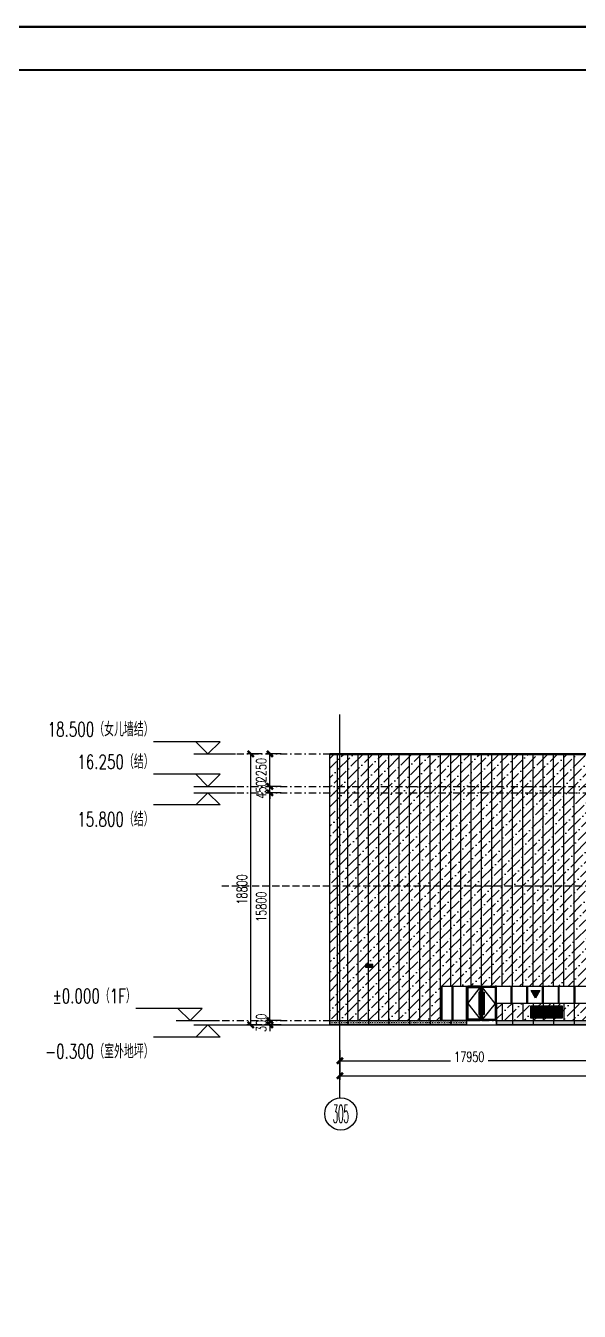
# Model space of a CAD drawing. Extents: x -2072575 to 87763, y 445513 to 805276.
# Drawn here: x -100541 to -62150, y 534688 to 623863 of the extents above; entities that cross this region are included whole.
import ezdxf
from ezdxf.enums import TextEntityAlignment as Align

# ---------------------------------------------------------------- set-up
doc = ezdxf.new("R2010")
doc.units = 0
doc.header["$LTSCALE"] = 1000
for name, pattern in [('__DASH', [0.35, 0.25, -0.1]), ('CENTER', [2, 1.25, -0.25, 0.25, -0.25]), ('DASHDOT', [1, 0.5, -0.25, 0, -0.25]), ('DOT', [0.25, 0, -0.25]), ('ZN-DASH', [0.35, 0.25, -0.1])]:
    doc.linetypes.add(name, pattern=pattern)
doc.layers.get('Defpoints').update_dxf_attribs({"color": 210})
for name, color, linetype in [('!ZN1-填充-8', 8, 'Continuous'), ('!ZN1-文字-7', 7, 'Continuous'), ('!ZN1-标注-173', 173, 'Continuous'), ('!ZN3-不锈钢板幕墙-7', 7, 'Continuous'), ('!ZN3-玻璃幕墙-4', 4, 'Continuous'), ('!ZN4-辅助材料-1', 1, 'Continuous'), ('0-cxFrame', 155, 'Continuous'), ('112铝材投影', 112, 'Continuous'), ('3符号', 3, 'Continuous'), ('3铝板幕墙', 3, 'Continuous'), ('4玻璃幕墙', 4, 'Continuous'), ('A-LIN-V', 9, 'Continuous'), ('A-云线', 50, 'Continuous'), ('AS-WALL', 40, 'Continuous'), ('DIM', 173, 'Continuous'), ('DOT', 8, 'DOT'), ('DOTE', 1, 'CENTER'), ('IE-填充-JYZS', 7, 'Continuous'), ('压型钢板', 23, 'Continuous')]:
    doc.layers.add(name, color=color, linetype=linetype)
doc.layers.add('0-cxText', color=131, linetype='Continuous', lineweight=25)
doc.layers.add('A-加建区域', color=47, linetype='Continuous', plot=False)
doc.styles.add('_TCH_AXIS', font='COMPLEX', dxfattribs={"bigfont": 'GBCBIG'})
doc.styles.add('cx_tuming', font='simhei.ttf')
doc.styles.add('cx_tuqian1', font='')
doc.styles.add('DHTEXT-1', font='romans.shx', dxfattribs={"width": 0.7, "bigfont": 'chinese.shx'})
doc.styles.add('卓越符号', font='ROMANS.shx', dxfattribs={"width": 0.7, "bigfont": 'CHINESE.shx'})
doc.styles.add('样式 1', font='romans.shx', dxfattribs={"width": 0.7, "bigfont": 'chinese.shx'})
doc.styles.add('黑体', font='simhei.ttf', dxfattribs={"height": 12})
doc.styles.get('cx_tuqian1').set_extended_font_data('SimSun')
doc.dimstyles.new('ZN280', dxfattribs={"dimscale": 280, "dimtxt": 2.5, "dimasz": 1.5, "dimexe": 1, "dimexo": 2, "dimgap": 0.9, "dimtad": 1, "dimdec": 0, "dimdsep": 46, "dimtxsty": 'DHTEXT-1', "dimblk": 'ARCHTICK', "dimcen": 2.5, "dimclrd": 173, "dimclre": 173, "dimclrt": 7, "dimazin": 2, "dimtfac": 1, "dimtdec": 0, "dimtix": 1, "dimtmove": 2, "dimatfit": 3, "dimfxl": 0, "dimarcsym": 0})
pattern_1 = [(45, (-14672.3, 0), (252.5697, 926.0889), [1190.625, -238.125, 0, -238.125])]

# ---------------------------------------------------------------- blocks, each defined once
blk = doc.blocks.new('_ArchTick')
at = {"color": 0, "linetype": 'ByBlock', "const_width": 0.4}
blk.add_lwpolyline([(-0.5, -0.5), (0.5, 0.5)], dxfattribs=at)
blk = doc.blocks.new('*D1062')
at = {"layer": 'Defpoints', "color": 0, "ltscale": 2800, "transparency": 16777216}
for p in [(-6186, 18500), (-4853, 18500), (-4853, -300)]:
    blk.add_point(p, dxfattribs=at)
at = {"layer": 'DIM', "color": 173, "linetype": 'ByBlock', "lineweight": -2, "ltscale": 2800, "transparency": 16777216}
for p, q in [((-5413, 18500), (-6466, 18500)), ((-6186, -300), (-6186, 18500)), ((-5413, -300), (-6466, -300))]:
    blk.add_line(p, q, dxfattribs=at)
at = {"layer": 'DIM', "color": 173, "lineweight": -2, "ltscale": 2800, "transparency": 16777216, "xscale": 420, "yscale": 420, "zscale": 420}
for p, rotation in [((-6186, 18500), 90), ((-6186, -300), 270)]:
    blk.add_blockref('_ArchTick', p, dxfattribs=dict(at, rotation=rotation))
at = {"layer": 'DIM', "color": 7, "ltscale": 2800, "transparency": 16777216, "insert": (-6788, 9100), "char_height": 700, "attachment_point": 5, "rotation": 90, "style": 'DHTEXT-1'}
blk.add_mtext('18800', dxfattribs=at)
blk = doc.blocks.new('*D1063')
at = {"layer": 'Defpoints', "color": 0, "ltscale": 2800, "transparency": 16777216}
for p in [(-3518, 0), (-4851, 0), (-3518, -300)]:
    blk.add_point(p, dxfattribs=at)
at = {"layer": 'DIM', "color": 173, "linetype": 'ByBlock', "lineweight": -2, "ltscale": 2800, "transparency": 16777216}
for p, q in [((-4851, 0), (-4851, 420)), ((-4078, 0), (-5131, 0)), ((-4078, -300), (-5131, -300)), ((-4851, -300), (-4851, 0)), ((-4851, -300), (-4851, -720))]:
    blk.add_line(p, q, dxfattribs=at)
at = {"layer": 'DIM', "color": 173, "lineweight": -2, "ltscale": 2800, "transparency": 16777216, "xscale": 420, "yscale": 420, "zscale": 420}
for p, rotation in [((-4851, 0), 270), ((-4851, -300), 90)]:
    blk.add_blockref('_ArchTick', p, dxfattribs=dict(at, rotation=rotation))
at = {"layer": 'DIM', "color": 7, "ltscale": 2800, "transparency": 16777216, "insert": (-5453, -150), "char_height": 700, "attachment_point": 5, "rotation": 90, "style": 'DHTEXT-1'}
blk.add_mtext('300', dxfattribs=at)
blk = doc.blocks.new('*D1064')
at = {"layer": 'Defpoints', "color": 0, "ltscale": 2800, "transparency": 16777216}
for p in [(-4851, 15800), (-3518, 15800), (-3518, 0)]:
    blk.add_point(p, dxfattribs=at)
at = {"layer": 'DIM', "color": 173, "linetype": 'ByBlock', "lineweight": -2, "ltscale": 2800, "transparency": 16777216}
for p, q in [((-4078, 15800), (-5131, 15800)), ((-4851, 0), (-4851, 15800)), ((-4078, 0), (-5131, 0))]:
    blk.add_line(p, q, dxfattribs=at)
at = {"layer": 'DIM', "color": 173, "lineweight": -2, "ltscale": 2800, "transparency": 16777216, "xscale": 420, "yscale": 420, "zscale": 420}
for p, rotation in [((-4851, 15800), 90), ((-4851, 0), 270)]:
    blk.add_blockref('_ArchTick', p, dxfattribs=dict(at, rotation=rotation))
at = {"layer": 'DIM', "color": 7, "ltscale": 2800, "transparency": 16777216, "insert": (-5453, 7900), "char_height": 700, "attachment_point": 5, "rotation": 90, "style": 'DHTEXT-1'}
blk.add_mtext('15800', dxfattribs=at)
blk = doc.blocks.new('*D1065')
at = {"layer": 'Defpoints', "color": 0, "ltscale": 2800, "transparency": 16777216}
for p in [(-4851, 16250), (-3518, 16250), (-3518, 15800)]:
    blk.add_point(p, dxfattribs=at)
at = {"layer": 'DIM', "color": 173, "linetype": 'ByBlock', "lineweight": -2, "ltscale": 2800, "transparency": 16777216}
for p, q in [((-4078, 16250), (-5131, 16250)), ((-4851, 16250), (-4851, 16670)), ((-4851, 15800), (-4851, 16250)), ((-4078, 15800), (-5131, 15800)), ((-4851, 15800), (-4851, 15380))]:
    blk.add_line(p, q, dxfattribs=at)
at = {"layer": 'DIM', "color": 173, "lineweight": -2, "ltscale": 2800, "transparency": 16777216, "xscale": 420, "yscale": 420, "zscale": 420}
for p, rotation in [((-4851, 16250), 270), ((-4851, 15800), 90)]:
    blk.add_blockref('_ArchTick', p, dxfattribs=dict(at, rotation=rotation))
at = {"layer": 'DIM', "color": 7, "ltscale": 2800, "transparency": 16777216, "insert": (-5453, 16025), "char_height": 700, "attachment_point": 5, "rotation": 90, "style": 'DHTEXT-1'}
blk.add_mtext('450', dxfattribs=at)
blk = doc.blocks.new('*D1066')
at = {"layer": 'Defpoints', "color": 0, "ltscale": 2800, "transparency": 16777216}
for p in [(-4851, 18500), (-3518, 18500), (-3518, 16250)]:
    blk.add_point(p, dxfattribs=at)
at = {"layer": 'DIM', "color": 173, "linetype": 'ByBlock', "lineweight": -2, "ltscale": 2800, "transparency": 16777216}
for p, q in [((-4078, 18500), (-5131, 18500)), ((-4851, 16250), (-4851, 18500)), ((-4078, 16250), (-5131, 16250))]:
    blk.add_line(p, q, dxfattribs=at)
at = {"layer": 'DIM', "color": 173, "lineweight": -2, "ltscale": 2800, "transparency": 16777216, "xscale": 420, "yscale": 420, "zscale": 420}
for p, rotation in [((-4851, 18500), 90), ((-4851, 16250), 270)]:
    blk.add_blockref('_ArchTick', p, dxfattribs=dict(at, rotation=rotation))
at = {"layer": 'DIM', "color": 7, "ltscale": 2800, "transparency": 16777216, "insert": (-5453, 17375), "char_height": 700, "attachment_point": 5, "rotation": 90, "style": 'DHTEXT-1'}
blk.add_mtext('2250', dxfattribs=at)
blk = doc.blocks.new('*D1067')
at = {"layer": 'Defpoints', "color": 0, "ltscale": 2800, "transparency": 16777216}
for p in [(0, -2527), (71800, -2527), (71800, -3824)]:
    blk.add_point(p, dxfattribs=at)
at = {"layer": 'DIM', "color": 173, "linetype": 'ByBlock', "lineweight": -2, "ltscale": 2800, "transparency": 16777216}
for p, q in [((0, -3087), (0, -4104)), ((71800, -3087), (71800, -4104)), ((0, -3824), (34551, -3824)), ((71800, -3824), (37249, -3824))]:
    blk.add_line(p, q, dxfattribs=at)
at = {"layer": 'DIM', "color": 173, "lineweight": -2, "ltscale": 2800, "transparency": 16777216, "xscale": 420, "yscale": 420, "zscale": 420, "rotation": 180}
blk.add_blockref('_ArchTick', (0, -3824), dxfattribs=at)
at = {"layer": 'DIM', "color": 173, "lineweight": -2, "ltscale": 2800, "transparency": 16777216, "xscale": 420, "yscale": 420, "zscale": 420}
blk.add_blockref('_ArchTick', (71800, -3824), dxfattribs=at)
at = {"layer": 'DIM', "color": 7, "ltscale": 2800, "transparency": 16777216, "insert": (35900, -3549), "char_height": 700, "attachment_point": 5, "style": 'DHTEXT-1'}
blk.add_mtext('71800', dxfattribs=at)
blk = doc.blocks.new('*D1057')
at = {"layer": 'Defpoints', "color": 0, "ltscale": 2800, "transparency": 16777216}
for p in [(0, -1487), (17950, -1487), (17950, -2784)]:
    blk.add_point(p, dxfattribs=at)
at = {"layer": 'DIM', "color": 173, "linetype": 'ByBlock', "lineweight": -2, "ltscale": 2800, "transparency": 16777216}
for p, q in [((0, -2047), (0, -3064)), ((17950, -2047), (17950, -3064)), ((0, -2784), (7661, -2784)), ((17950, -2784), (10289, -2784))]:
    blk.add_line(p, q, dxfattribs=at)
at = {"layer": 'DIM', "color": 173, "lineweight": -2, "ltscale": 2800, "transparency": 16777216, "xscale": 420, "yscale": 420, "zscale": 420, "rotation": 180}
blk.add_blockref('_ArchTick', (0, -2784), dxfattribs=at)
at = {"layer": 'DIM', "color": 173, "lineweight": -2, "ltscale": 2800, "transparency": 16777216, "xscale": 420, "yscale": 420, "zscale": 420}
blk.add_blockref('_ArchTick', (17950, -2784), dxfattribs=at)
at = {"layer": 'DIM', "color": 7, "ltscale": 2800, "transparency": 16777216, "insert": (8975, -2509), "char_height": 700, "attachment_point": 5, "style": 'DHTEXT-1'}
blk.add_mtext('17950', dxfattribs=at)
blk = doc.blocks.new('卓越-轴号')
blk.add_circle((0, 0), 4)
at = {"color": 0, "style": '_TCH_AXIS', "width": 1.041667, "flags": 8}
blk.add_attdef('A', text='', height=4.48, dxfattribs=at).set_placement((-2, -2.24), (2, -2.24), align=Align.FIT)
blk = doc.blocks.new('*U137')
at = {"ltscale": 10}
blk.add_line((3.48, 0), (-6.85, 0), dxfattribs=at)
blk.add_lwpolyline([(3, 3), (0, 0), (-3, 3), (13.45, 3)])
at = {"color": 0, "style": '卓越符号', "width": 0.7, "flags": 8}
blk.add_attdef('±0.000', text='', height=3.5, dxfattribs=at).set_placement((13.45, 4.35), align=Align.RIGHT)
blk = doc.blocks.new('*U138')
at = {"ltscale": 10}
blk.add_line((3.48, 0), (-6.85, 0), dxfattribs=at)
blk.add_lwpolyline([(3, -3), (0, 0), (-3, -3), (13.45, -3)])
at = {"color": 0, "style": '卓越符号', "width": 0.7, "flags": 8}
blk.add_attdef('±0.000', text='', height=3.5, dxfattribs=at).set_placement((13.45, -7.85), align=Align.RIGHT)
blk = doc.blocks.new('*U119')
at = {"layer": '!ZN3-不锈钢板幕墙-7', "ltscale": 10}
for points in [[(843, 435), (883, 435), (883, 1965), (843, 1965)], [(1223, 435), (1183, 435), (1183, 1965), (1223, 1965)]]:
    blk.add_lwpolyline(points, close=True, dxfattribs=at)
at = {"layer": '!ZN3-玻璃幕墙-4', "color": 7, "linetype": 'ZN-DASH', "ltscale": 500}
for p, q in [((80, 1200), (953, 2300)), ((1987, 1200), (1113, 2300))]:
    blk.add_line(p, q, dxfattribs=at)
at = {"layer": '!ZN3-玻璃幕墙-4', "color": 7, "ltscale": 10}
for p, q in [((80, 1200), (953, 100)), ((1987, 1200), (1113, 100))]:
    blk.add_line(p, q, dxfattribs=at)
at = {"layer": '!ZN3-玻璃幕墙-4', "ltscale": 10}
for points in [[(80, 0), (0, 0), (0, 2400), (80, 2400)], [(80, 2300), (953, 2300), (953, 2400), (80, 2400)], [(1033, 0), (953, 0), (953, 2400), (1033, 2400)], [(1113, 0), (1033, 0), (1033, 2400), (1113, 2400)], [(1987, 2300), (1113, 2300), (1113, 2400), (1987, 2400)], [(1987, 0), (2067, 0), (2067, 2400), (1987, 2400)], [(80, 0), (953, 0), (953, 100), (80, 100)], [(1987, 0), (1113, 0), (1113, 100), (1987, 100)]]:
    blk.add_lwpolyline(points, close=True, dxfattribs=at)
blk = doc.blocks.new('消防救援口标识')
blk.add_wipeout([(0, 0), (-150, 260), (150, 260)]).dxf.layer = '!ZN1-标注-173'
at = {"layer": '!ZN1-填充-8'}
h = blk.add_hatch(color=252, dxfattribs=at)
h.dxf.hatch_style = 1
h.paths.add_polyline_path([(0, 0), (-150, 260), (150, 260)])
at = {"layer": '!ZN1-标注-173'}
blk.add_lwpolyline([(0, 0), (-150, 260), (150, 260)], close=True, dxfattribs=at)
at = {"layer": '!ZN1-文字-7', "ltscale": 1.5, "style": '样式 1', "width": 0.7}
blk.add_text('消', height=120, dxfattribs=at).set_placement((-62, 164), align=Align.MIDDLE_LEFT)
blk = doc.blocks.new('TK22.A1 L(Dragon)')
at = {"layer": '0-cxFrame', "color": 7, "const_width": 0.5}
blk.add_lwpolyline([(0, 0), (-841, 0), (-841, 594), (0, 594)], close=True, dxfattribs=at)
at = {"layer": '0-cxFrame', "const_width": 0.5}
blk.add_lwpolyline([(-80, 10), (-821, 10), (-821, 584), (-80, 584)], close=True, dxfattribs=at)
at = {"style": '黑体', "flags": 4}
blk.add_attdef('图幅', text='', height=3.3, dxfattribs=at).set_placement((-40, 3), align=Align.RIGHT)
at = {"layer": '0-cxText', "flags": 4}
for tag, height, style, p in [('建设单位', 3.5, 'cx_tuming', (-45, 240)), ('项目名称', 3.5, 'cx_tuming', (-45, 210)), ('子项名称', 3.5, 'cx_tuming', (-45, 180)), ('工程编号', 3.3, 'cx_tuqian1', (-35, 165)), ('图名1', 3.5, 'cx_tuming', (-45, 87)), ('图名2', 3.5, 'cx_tuming', (-45, 79)), ('图名3', 3.5, 'cx_tuming', (-45, 71)), ('出图日期', 3.3, 'cx_tuqian1', (-39, 60)), ('专业', 3.3, 'cx_tuqian1', (-55, 52)), ('图号', 3.3, 'cx_tuqian1', (-55, 44)), ('版次', 3.3, 'cx_tuqian1', (-20, 44))]:
    blk.add_attdef(tag, text='', height=height, dxfattribs=dict(at, style=style)).set_placement(p, align=Align.MIDDLE)
at = {"layer": 'Defpoints', "color": 6, "flags": 4}
for tag, height, style, p in [('tufu', 3.3, '黑体', (-12, 12)), ('dwfname', 4, 'cx_tuqian1', (-80, 3))]:
    blk.add_attdef(tag, text='', height=height, dxfattribs=dict(at, style=style)).set_placement(p, align=Align.RIGHT)
blk = doc.blocks.new('20250821134635')
at = {"layer": 'DOT', "linetype": 'DASHDOT'}
for p, q in [((-9153.9, 18500), (80953.9, 18500)), ((-9153.9, 16250), (80953.9, 16250)), ((-9153.9, 15800), (80953.9, 15800)), ((-9153.9, 0), (82190, 0))]:
    blk.add_line(p, q, dxfattribs=at)
at = {"layer": 'DOTE', "ltscale": 280}
blk.add_line((0, -5350), (0, 21247.6), dxfattribs=at)
at = {"layer": '3符号', "color": 7}
ref = blk.add_blockref('*U137', (-9153.9, 18500), dxfattribs=dict(at, xscale=-280, yscale=280, zscale=280))
ref.add_attrib('±0.000', '18.500（女儿墙结）', dxfattribs={"layer": '0', "color": 0, "height": 980, "style": '卓越符号', "width": 0.7}).set_placement((-12919.9, 19718), align=Align.RIGHT)
ref = blk.add_blockref('*U137', (-9153.9, 16250), dxfattribs=dict(at, xscale=-280, yscale=280, zscale=280))
ref.add_attrib('±0.000', '16.250（结）', dxfattribs={"layer": '0', "color": 0, "height": 980, "style": '卓越符号', "width": 0.7}).set_placement((-12919.9, 17468), align=Align.RIGHT)
ref = blk.add_blockref('*U138', (-9153.9, 15800), dxfattribs=dict(at, xscale=-280, yscale=280, zscale=280))
ref.add_attrib('±0.000', '15.800（结）', dxfattribs={"layer": '0', "color": 0, "height": 980, "style": '卓越符号', "width": 0.7}).set_placement((-12919.9, 13478.2), align=Align.RIGHT)
ref = blk.add_blockref('*U137', (-10390, 0), dxfattribs=dict(at, xscale=-280, yscale=280, zscale=280))
ref.add_attrib('±0.000', '±0.000（1F）', dxfattribs={"layer": '0', "color": 0, "height": 980, "style": '卓越符号', "width": 0.7}).set_placement((-14156, 1218), align=Align.RIGHT)
ref = blk.add_blockref('*U138', (-9153.9, -300), dxfattribs=dict(at, xscale=-280, yscale=280, zscale=280))
ref.add_attrib('±0.000', '-0.300（室外地坪）', dxfattribs={"layer": '0', "color": 0, "height": 980, "style": '卓越符号', "width": 0.7}).set_placement((-12919.9, -2621.8), align=Align.RIGHT)
ref = blk.add_blockref('卓越-轴号', (64.3, -6468.2), dxfattribs=dict(at, xscale=280, yscale=280, zscale=280))
ref.add_attrib('A', '305', dxfattribs={"layer": '0', "color": 0, "height": 1254.4, "style": '_TCH_AXIS', "width": 0.353774}).set_placement((-495.7, -7095.4), (624.3, -7095.4), align=Align.FIT)
at = {"layer": 'DIM', "ltscale": 2800}
for p1, p2, picture, middle in [((-4853.1, -300), (-4853.1, 18500), '*D1062', (-6788.4, 9100)), ((-3518.1, 16250), (-3518.1, 18500), '*D1066', (-5453.4, 17375)), ((-3518.1, 15800), (-3518.1, 16250), '*D1065', (-5453.4, 16025)), ((-3518.1, 0), (-3518.1, 15800), '*D1064', (-5453.4, 7900)), ((-3518.1, -300), (-3518.1, 0), '*D1063', (-5453.4, -150))]:
    dim = blk.add_aligned_dim(p1=p1, p2=p2, distance=1333.3, dimstyle='ZN280', dxfattribs=at)
    dim.commit()
    dim.dimension.update_dxf_attribs({"geometry": picture, "text_midpoint": middle})
for base, p1, p2, picture, middle in [((17950, -2784.1), (0, -1487.5), (17950, -1487.5), '*D1057', (8975, -2509.1)), ((71800, -3824.1), (0, -2527.5), (71800, -2527.5), '*D1067', (35900, -3549.1))]:
    dim = blk.add_linear_dim(base=base, p1=p1, p2=p2, angle=360, dimstyle='ZN280', dxfattribs=at)
    dim.commit()
    dim.dimension.update_dxf_attribs({"geometry": picture, "text_midpoint": middle, "dimtype": 129})

msp = doc.modelspace()

# ---------------------------------------------------------------- hatches: boundary and pattern name
at = {"layer": '!ZN1-填充-8'}
h = msp.add_hatch(dxfattribs=at)
h.set_pattern_fill('ANSI36', color=256, scale=300, style=0)
h.set_pattern_definition(pattern_1)
h.paths.add_polyline_path([(-76947.8, 558577.6), (-76947.8, 558717.6), (-76507.8, 558717.6), (-76507.8, 558577.6)], flags=16)
h.paths.add_polyline_path([(-44392.5, 558747.6), (-44392.5, 558147.6), (-45892.5, 558147.6), (-45892.5, 558747.6)], flags=16)
h.paths.add_polyline_path([(-79451.8, 557247.6), (-79451.8, 554847.6), (-67775.4, 554847.6), (-67885.5, 554847.6), (-71690.3, 554847.6), (-71690.3, 557247.6), (-24401.8, 557247.6), (-24401.8, 573297.6), (-79451.8, 573297.6)])
at = {"layer": '!ZN1-填充-8', "ltscale": 3000}
h = msp.add_hatch(dxfattribs=at)
h.set_pattern_fill('PLAST', color=141, scale=10)
h.set_pattern_definition([(0, (-1679991.95, 519984.304), (0, 31.75), []), (0, (-1679991.95, 519988.272), (0, 31.75), []), (0, (-1679991.95, 519992.24), (0, 31.75), [])])
h.paths.add_polyline_path([(-76947.8, 558577.6), (-76507.8, 558577.6), (-76507.8, 558717.6), (-76947.8, 558717.6)])
at = {"layer": '!ZN1-填充-8'}
h = msp.add_hatch(dxfattribs=at)
h.set_pattern_fill('ANSI36', color=256, scale=300, style=0)
h.set_pattern_definition(pattern_1)
h.paths.add_polyline_path([(-65523.5, 555047.6), (-65523.5, 555847.6), (-63323.5, 555847.6), (-63323.5, 555047.6)], flags=16)
h.paths.add_polyline_path([(-67885.5, 554847.6), (-22835.4, 554847.6), (-22835.4, 556047.6), (-67885.5, 556047.6)])
at = {"layer": '!ZN1-填充-8', "ltscale": 3000}
h = msp.add_hatch(dxfattribs=at)
h.set_pattern_fill('PLAST', color=141, scale=30)
h.set_pattern_definition([(0, (-14672.3, 0), (0, 95.25), []), (0, (-14672.3, 11.91), (0, 95.25), []), (0, (-14672.3, 23.81), (0, 95.25), [])])
h.paths.add_polyline_path([(-65473.5, 555097.6), (-63373.5, 555097.6), (-63373.5, 555797.6), (-65473.5, 555797.6)])
at = {"layer": '!ZN1-填充-8'}
h = msp.add_hatch(dxfattribs=at)
h.set_pattern_fill('DOTS', color=141, scale=75, style=0)
h.paths.add_polyline_path([(-79451.8, 554847.6), (-69966, 554847.6), (-69966, 554547.6), (-79451.8, 554547.6)])
h = msp.add_hatch(dxfattribs=at)
h.set_pattern_fill('DOTS', color=141, scale=75, style=0)
h.paths.add_polyline_path([(-67899.4, 554847.6), (-6251.8, 554847.6), (-6251.8, 554547.6), (-67899.4, 554547.6)])
at = {"layer": 'IE-填充-JYZS', "ltscale": 10}
h = msp.add_hatch(dxfattribs=at)
h.set_pattern_fill('DOTS', color=141, scale=10)
h.set_pattern_definition([(0, (-79451.843, 573297.57), (7.9375, 15.875), [0, -15.875])])
h.paths.add_polyline_path([(-79451.8, 573347.6), (-6251.8, 573347.6), (-6251.8, 573297.6), (-79451.8, 573297.6)])

# ---------------------------------------------------------------- linework, layer by layer
at = {"layer": '112铝材投影'}
for points in [[(-76977.8, 558547.6), (-76477.8, 558547.6), (-76477.8, 558747.6), (-76977.8, 558747.6)], [(-76947.8, 558577.6), (-76507.8, 558577.6), (-76507.8, 558717.6), (-76947.8, 558717.6)], [(-65523.5, 555047.6), (-63323.5, 555047.6), (-63323.5, 555847.6), (-65523.5, 555847.6)], [(-65473.5, 555097.6), (-63373.5, 555097.6), (-63373.5, 555797.6), (-65473.5, 555797.6)]]:
    msp.add_lwpolyline(points, close=True, dxfattribs=at)
at = {"layer": '3铝板幕墙', "ltscale": 10}
for p, q in [((-78201, 573297.6), (-78201, 573347.6)), ((-76774.3, 573297.6), (-76774.3, 573347.6)), ((-75347.5, 573297.6), (-75347.5, 573347.6)), ((-73920.7, 573297.6), (-73920.7, 573347.6)), ((-72493.9, 573297.6), (-72493.9, 573347.6)), ((-71067.1, 573297.6), (-71067.1, 573347.6)), ((-69640.4, 573297.6), (-69640.4, 573347.6)), ((-68213.6, 573297.6), (-68213.6, 573347.6)), ((-66786.8, 573297.6), (-66786.8, 573347.6)), ((-65360, 573297.6), (-65360, 573347.6)), ((-63933.3, 573297.6), (-63933.3, 573347.6)), ((-62506.5, 573297.6), (-62506.5, 573347.6))]:
    msp.add_line(p, q, dxfattribs=at)
at = {"layer": '3铝板幕墙', "ltscale": 1000}
for p, q in [((-78201, 554847.6), (-78201, 554547.6)), ((-76774.3, 554847.6), (-76774.3, 554547.6)), ((-75347.5, 554847.6), (-75347.5, 554547.6)), ((-73920.7, 554847.6), (-73920.7, 554547.6)), ((-72493.9, 554847.6), (-72493.9, 554547.6)), ((-71067.1, 554847.6), (-71067.1, 554547.6)), ((-69966, 554847.6), (-69966, 554547.6)), ((-67899.4, 554847.6), (-67899.4, 554547.6)), ((-66786.8, 554847.6), (-66786.8, 554547.6)), ((-65360, 554847.6), (-65360, 554547.6)), ((-63933.3, 554847.6), (-63933.3, 554547.6)), ((-62506.5, 554847.6), (-62506.5, 554547.6))]:
    msp.add_line(p, q, dxfattribs=at)
at = {"layer": '3铝板幕墙', "ltscale": 10}
msp.add_lwpolyline([(-79451.8, 573347.6), (-6251.8, 573347.6), (-6251.8, 573297.6), (-79451.8, 573297.6)], close=True, dxfattribs=at)
at = {"layer": '3铝板幕墙', "ltscale": 1000}
for points in [[(-79451.8, 554847.6), (-69966, 554847.6), (-69966, 554547.6), (-79451.8, 554547.6)], [(-67899.4, 554847.6), (-6251.8, 554847.6), (-6251.8, 554547.6), (-67899.4, 554547.6)]]:
    msp.add_lwpolyline(points, close=True, dxfattribs=at)
at = {"layer": '4玻璃幕墙', "ltscale": 10}
for p, q in [((-71720.9, 554847.6), (-71720.9, 557247.6)), ((-71654.3, 554847.6), (-71654.3, 557247.6)), ((-70966, 554847.6), (-70966, 557247.6)), ((-70899.4, 554847.6), (-70899.4, 557247.6)), ((-69966, 554847.6), (-69966, 557247.6)), ((-69899.4, 554847.6), (-69899.4, 557247.6)), ((-67966, 554847.6), (-67966, 557247.6)), ((-67899.4, 554847.6), (-67899.4, 557247.6)), ((-66874.8, 556047.6), (-66874.8, 557247.6)), ((-66808.2, 556047.6), (-66808.2, 557247.6)), ((-65783.5, 556047.6), (-65783.5, 557247.6)), ((-65716.9, 556047.6), (-65716.9, 557247.6)), ((-64692.3, 556047.6), (-64692.3, 557247.6)), ((-64625.7, 556047.6), (-64625.7, 557247.6)), ((-63601, 556047.6), (-63601, 557247.6)), ((-63534.4, 556047.6), (-63534.4, 557247.6)), ((-62509.8, 556047.6), (-62509.8, 557247.6)), ((-62443.2, 556047.6), (-62443.2, 557247.6))]:
    msp.add_line(p, q, dxfattribs=at)
at = {"layer": '4玻璃幕墙', "ltscale": 10, "elevation": 0}
msp.add_lwpolyline([(-71720.9, 557247.6), (-24441.8, 557247.6), (-24441.8, 573297.6), (-22901.8, 573297.6), (-22901.8, 556047.6), (-67899.4, 556047.6), (-67899.4, 554847.6), (-71720.9, 554847.6), (-71720.9, 557247.6)], dxfattribs=at)
at = {"layer": 'A-LIN-V'}
for p, q in [((-6251.8, 573347.6), (-79451.8, 573347.6)), ((-79451.8, 554547.6), (-79451.8, 573347.6)), ((-6251.8, 573297.6), (-79451.8, 573297.6))]:
    msp.add_line(p, q, dxfattribs=at)
at = {"layer": 'A-加建区域', "linetype": '__DASH', "ltscale": 2}
msp.add_line((-86945.7, 564197.6), (2318.2, 564197.6), dxfattribs=at)
at = {"layer": 'AS-WALL'}
msp.add_line((-86945.7, 554547.6), (1082.1, 554547.6), dxfattribs=at)
at = {"layer": '压型钢板', "ltscale": 10}
for p, q in [((-79451.8, 554847.6), (-79451.8, 573347.6)), ((-78914.4, 554847.6), (-78914.4, 573347.6)), ((-78201, 554847.6), (-78201, 573347.6)), ((-77487.6, 554847.6), (-77487.6, 573347.6)), ((-76774.3, 554847.6), (-76774.3, 573347.6)), ((-76060.9, 554847.6), (-76060.9, 573347.6)), ((-75347.5, 554847.6), (-75347.5, 573347.6)), ((-74634.1, 554847.6), (-74634.1, 573347.6)), ((-73920.7, 554847.6), (-73920.7, 573347.6)), ((-73207.3, 554847.6), (-73207.3, 573347.6)), ((-72493.9, 554847.6), (-72493.9, 573347.6)), ((-71780.5, 554847.6), (-71780.5, 573347.6)), ((-71067.1, 557247.6), (-71067.1, 573347.6)), ((-70353.8, 557247.6), (-70353.8, 573347.6)), ((-69640.4, 557247.6), (-69640.4, 573347.6)), ((-68927, 557247.6), (-68927, 573347.6)), ((-68213.6, 557247.6), (-68213.6, 573347.6)), ((-67500.2, 557247.6), (-67500.2, 573347.6)), ((-66786.8, 557247.6), (-66786.8, 573347.6)), ((-66073.4, 557247.6), (-66073.4, 573347.6)), ((-63933.3, 557247.6), (-63933.3, 573347.6)), ((-63219.9, 557247.6), (-63219.9, 573347.6)), ((-62506.5, 557247.6), (-62506.5, 573347.6)), ((-67500.2, 556047.6), (-67500.2, 554847.6)), ((-66786.8, 556047.6), (-66786.8, 554847.6)), ((-66073.4, 556047.6), (-66073.4, 554847.6)), ((-63933.3, 556047.6), (-63933.3, 555847.6)), ((-63219.9, 556047.6), (-63219.9, 554847.6)), ((-62506.5, 556047.6), (-62506.5, 554847.6)), ((-65360, 555047.6), (-65360, 554847.6)), ((-64646.7, 555047.6), (-64646.7, 554847.6)), ((-63933.3, 555047.6), (-63933.3, 554847.6))]:
    msp.add_line(p, q, dxfattribs=at)

# ---------------------------------------------------------------- block references
at = {"layer": '!ZN3-玻璃幕墙-4', "ltscale": 500}
msp.add_blockref('*U119', (-69966, 554847.6), dxfattribs=at)
at = {"layer": 'A-云线', "ltscale": 10}
msp.add_blockref('20250821134635', (-78751.8, 554847.6), dxfattribs=at)

# ---------------------------------------------------------------- next in the draw order: block references
at = {"layer": '!ZN4-辅助材料-1', "xscale": 2, "yscale": 2, "zscale": 2}
msp.add_blockref('消防救援口标识', (-65192, 556409.6), dxfattribs=at)

# ---------------------------------------------------------------- next in the draw order: linework, layer by layer
at = {"layer": '压型钢板', "ltscale": 10}
for p, q in [((-65360, 557247.6), (-65360, 573347.6)), ((-64646.7, 557247.6), (-64646.7, 573347.6)), ((-65360, 556047.6), (-65360, 555847.6)), ((-64646.7, 556047.6), (-64646.7, 555847.6))]:
    msp.add_line(p, q, dxfattribs=at)

# ---------------------------------------------------------------- next in the draw order: block references
at = {"layer": '0-cxFrame', "xscale": 300, "yscale": 300, "zscale": 300}
msp.add_blockref('TK22.A1 L(Dragon)', (87688.5, 445588), dxfattribs=at)

doc.saveas('drawing.dxf')
